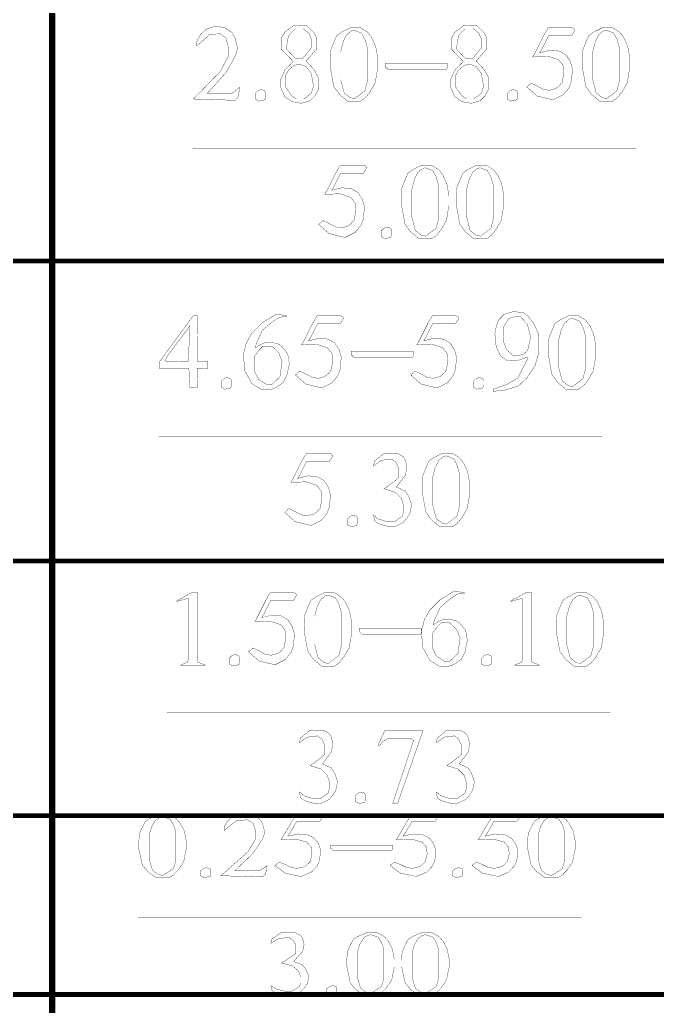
# Model space of a CAD drawing. Extents: x 94 to 452, y -72 to 1042.
# Drawn here: x 165.19 to 185.47, y 324.57 to 355.95 of the extents above; entities that cross this region are included whole.
import ezdxf

# ---------------------------------------------------------------- set-up
doc = ezdxf.new("R2010")
doc.units = 0
doc.header["$MEASUREMENT"] = 0
doc.layers.add('TREE_LAYER', color=7, linetype='Continuous')

msp = doc.modelspace()

# ---------------------------------------------------------------- linework, layer by layer
at = {"layer": 'TREE_LAYER'}
for points, const_width, elevation in [([(166.22612, 358.157359), (166.22612, 348.278409)], 0.2, 9.87895), ([(171.718674, 355.694156), (171.416713, 355.749058), (171.128478, 355.65298), (170.936321, 355.474548), (170.826517, 355.268666), (170.826517, 355.117686), (171.238282, 355.488274), (171.567693, 355.501999), (171.746125, 355.37847), (171.814752, 355.117686), (171.814752, 354.774548), (171.581419, 354.321607), (170.716713, 353.42945), (172.03436, 353.388274), (172.144164, 353.498078), (172.18534, 353.800038), (171.938282, 353.607882), (171.238282, 353.607882), (171.155929, 353.607882), (171.746125, 354.266705), (172.03436, 354.774548), (172.075536, 354.898078), (172.116713, 355.021607), (172.116713, 355.049058), (172.089262, 355.158862), (172.048085, 355.337293), (172.03436, 355.392195), (171.938282, 355.543176), (171.924556, 355.556901), (171.718674, 355.694156), (171.718674, 355.694156)], 0.01, 940), ([(174.312791, 355.762784), (173.914752, 355.776509), (173.626517, 355.556901), (173.516713, 355.37847), (173.516713, 355.007882), (173.887301, 354.623568), (173.626517, 354.349058), (173.489262, 354.060823), (173.489262, 353.800038), (173.612791, 353.511803), (173.846125, 353.347097), (174.148085, 353.292195), (174.422595, 353.374548), (174.573576, 353.525529), (174.68338, 353.717686), (174.68338, 354.12945), (174.546125, 354.376509), (174.299066, 354.637293), (174.642203, 355.035333), (174.642203, 355.364744), (174.546125, 355.543176), (174.312791, 355.776509), (174.312791, 355.762784)], 0.01, 940), ([(173.942203, 355.65298), (173.955929, 355.666705), (174.202987, 355.666705), (174.395144, 355.515725), (174.40887, 355.460823), (174.477497, 355.309842), (174.477497, 355.076509), (174.189262, 354.719646), (173.955929, 354.719646), (173.667693, 355.021607), (173.736321, 355.447097), (173.942203, 355.65298), (173.942203, 355.65298)], 0.01, 940), ([(176.028478, 355.694156), (175.699066, 355.694156), (175.424556, 355.556901), (175.273576, 355.447097), (175.177497, 355.227489), (175.081419, 354.980431), (175.067693, 354.651019), (175.067693, 354.431411), (175.177497, 353.827489), (175.355929, 353.580431), (175.616713, 353.360823), (176.028478, 353.360823), (176.028478, 353.360823), (176.165733, 353.456901), (176.316713, 353.635333), (176.495144, 353.937293), (176.536321, 354.198078), (176.577497, 354.417686), (176.577497, 354.527489), (176.577497, 354.719646), (176.50887, 355.10396), (176.38534, 355.37847), (176.248085, 355.556901), (176.028478, 355.694156), (176.028478, 355.694156)], 0.01, 940), ([(175.80887, 355.611803), (175.836321, 355.611803), (176.055929, 355.52945), (176.165733, 355.337293), (176.248085, 355.049058), (176.248085, 354.005921), (176.165733, 353.690235), (175.836321, 353.443176), (175.699066, 353.470627), (175.506909, 353.621607), (175.397105, 354.047097), (175.397105, 354.939254), (175.479458, 355.25494), (175.589262, 355.474548), (175.740242, 355.598078), (175.80887, 355.611803), (175.80887, 355.611803)], 0.01, 940), ([(179.720634, 355.762784), (179.322595, 355.776509), (179.03436, 355.556901), (178.924556, 355.37847), (178.924556, 355.007882), (179.295144, 354.623568), (179.03436, 354.349058), (178.897105, 354.060823), (178.897105, 353.800038), (179.020634, 353.511803), (179.253968, 353.347097), (179.555929, 353.292195), (179.830438, 353.374548), (179.981419, 353.525529), (180.091223, 353.717686), (180.091223, 354.12945), (179.953968, 354.376509), (179.706909, 354.637293), (180.050046, 355.035333), (180.050046, 355.364744), (179.953968, 355.543176), (179.720634, 355.776509), (179.720634, 355.762784)], 0.01, 940), ([(179.350046, 355.65298), (179.363772, 355.666705), (179.610831, 355.666705), (179.802987, 355.515725), (179.816713, 355.460823), (179.88534, 355.309842), (179.88534, 355.076509), (179.597105, 354.719646), (179.363772, 354.719646), (179.075536, 355.021607), (179.144164, 355.447097), (179.350046, 355.65298), (179.350046, 355.65298)], 0.01, 940), ([(182.767693, 355.694156), (181.999066, 355.694156), (181.861811, 355.460823), (181.55985, 354.856901), (181.504948, 354.774548), (181.999066, 354.788274), (182.328478, 354.67847), (182.479458, 354.486313), (182.493183, 354.225529), (182.438282, 353.951019), (182.328478, 353.827489), (182.232399, 353.758862), (182.026517, 353.70396), (181.820634, 353.745137), (181.655929, 353.841215), (181.450046, 353.937293), (181.312791, 353.813764), (181.642203, 353.525529), (181.971615, 353.443176), (182.150046, 353.401999), (182.479458, 353.566705), (182.657889, 353.786313), (182.740242, 354.005921), (182.767693, 354.390235), (182.699066, 354.623568), (182.561811, 354.82945), (182.355929, 354.95298), (182.053968, 354.980431), (181.724556, 354.898078), (181.793183, 355.007882), (182.012791, 355.447097), (182.740242, 355.447097), (182.850046, 355.625529), (182.767693, 355.694156), (182.767693, 355.694156)], 0.01, 940), ([(184.044164, 355.694156), (183.714752, 355.694156), (183.440242, 355.556901), (183.289262, 355.447097), (183.193183, 355.227489), (183.097105, 354.980431), (183.08338, 354.651019), (183.08338, 354.431411), (183.193183, 353.827489), (183.371615, 353.580431), (183.632399, 353.360823), (184.044164, 353.360823), (184.044164, 353.360823), (184.181419, 353.456901), (184.332399, 353.635333), (184.510831, 353.937293), (184.552007, 354.198078), (184.593183, 354.417686), (184.593183, 354.527489), (184.593183, 354.719646), (184.524556, 355.10396), (184.401027, 355.37847), (184.263772, 355.556901), (184.044164, 355.694156), (184.044164, 355.694156)], 0.01, 940), ([(183.824556, 355.611803), (183.852007, 355.611803), (184.071615, 355.52945), (184.181419, 355.337293), (184.263772, 355.049058), (184.263772, 354.005921), (184.181419, 353.690235), (183.852007, 353.443176), (183.714752, 353.470627), (183.522595, 353.621607), (183.412791, 354.047097), (183.412791, 354.939254), (183.495144, 355.25494), (183.604948, 355.474548), (183.755929, 355.598078), (183.824556, 355.611803), (183.824556, 355.611803)], 0.01, 940), ([(178.787301, 354.568666), (176.810831, 354.568666), (176.810831, 354.458862), (176.893183, 354.376509), (178.75985, 354.376509), (178.787301, 354.417686), (178.787301, 354.568666), (178.787301, 354.568666)], 0.01, 940), ([(174.093183, 354.541215), (174.299066, 354.458862), (174.463772, 354.239254), (174.532399, 353.841215), (174.463772, 353.607882), (174.216713, 353.42945), (173.98338, 353.42945), (173.832399, 353.539254), (173.653968, 353.800038), (173.626517, 354.143176), (173.736321, 354.349058), (173.85985, 354.458862), (173.969654, 354.513764), (174.093183, 354.541215)], 0.01, 940), ([(179.501027, 354.541215), (179.706909, 354.458862), (179.871615, 354.239254), (179.940242, 353.841215), (179.871615, 353.607882), (179.624556, 353.42945), (179.391223, 353.42945), (179.240242, 353.539254), (179.061811, 353.800038), (179.03436, 354.143176), (179.144164, 354.349058), (179.267693, 354.458862), (179.377497, 354.513764), (179.501027, 354.541215)], 0.01, 940), ([(172.981419, 353.690235), (172.871615, 353.731411), (172.761811, 353.690235), (172.679458, 353.607882), (172.679458, 353.42945), (172.789262, 353.360823), (172.981419, 353.401999), (173.00887, 353.498078), (173.00887, 353.511803), (173.00887, 353.621607), (172.981419, 353.690235), (172.981419, 353.690235)], 0.01, 940), ([(180.997105, 353.690235), (180.887301, 353.731411), (180.777497, 353.690235), (180.695144, 353.607882), (180.695144, 353.42945), (180.804948, 353.360823), (180.997105, 353.401999), (181.024556, 353.498078), (181.024556, 353.511803), (181.024556, 353.621607), (180.997105, 353.690235), (180.997105, 353.690235)], 0.01, 940), ([(170.689262, 351.868176), (184.799066, 351.868176)], 0.01, 940), ([(176.152007, 351.319156), (175.38338, 351.319156), (175.246125, 351.085823), (174.944164, 350.481901), (174.889262, 350.399548), (175.38338, 350.413274), (175.712791, 350.30347), (175.863772, 350.111313), (175.877497, 349.850529), (175.822595, 349.576019), (175.712791, 349.452489), (175.616713, 349.383862), (175.410831, 349.32896), (175.204948, 349.370137), (175.040242, 349.466215), (174.83436, 349.562293), (174.697105, 349.438764), (175.026517, 349.150529), (175.355929, 349.068176), (175.53436, 349.026999), (175.863772, 349.191705), (176.042203, 349.411313), (176.124556, 349.630921), (176.152007, 350.015235), (176.08338, 350.248568), (175.946125, 350.45445), (175.740242, 350.57798), (175.438282, 350.605431), (175.10887, 350.523078), (175.177497, 350.632882), (175.397105, 351.072097), (176.124556, 351.072097), (176.23436, 351.250529), (176.152007, 351.319156), (176.152007, 351.319156)], 0.01, 940), ([(178.293183, 351.319156), (177.963772, 351.319156), (177.689262, 351.181901), (177.538282, 351.072097), (177.442203, 350.852489), (177.346125, 350.605431), (177.332399, 350.276019), (177.332399, 350.056411), (177.442203, 349.452489), (177.620634, 349.205431), (177.881419, 348.985823), (178.293183, 348.985823), (178.293183, 348.985823), (178.430438, 349.081901), (178.581419, 349.260333), (178.75985, 349.562293), (178.801027, 349.823078), (178.842203, 350.042686), (178.842203, 350.152489), (178.842203, 350.344646), (178.773576, 350.72896), (178.650046, 351.00347), (178.512791, 351.181901), (178.293183, 351.319156), (178.293183, 351.319156)], 0.01, 940), ([(178.073576, 351.236803), (178.101027, 351.236803), (178.320634, 351.15445), (178.430438, 350.962293), (178.512791, 350.674058), (178.512791, 349.630921), (178.430438, 349.315235), (178.101027, 349.068176), (177.963772, 349.095627), (177.771615, 349.246607), (177.661811, 349.672097), (177.661811, 350.564254), (177.744164, 350.87994), (177.853968, 351.099548), (178.004948, 351.223078), (178.073576, 351.236803), (178.073576, 351.236803)], 0.01, 940), ([(180.036321, 351.319156), (179.706909, 351.319156), (179.432399, 351.181901), (179.281419, 351.072097), (179.18534, 350.852489), (179.089262, 350.605431), (179.075536, 350.276019), (179.075536, 350.056411), (179.18534, 349.452489), (179.363772, 349.205431), (179.624556, 348.985823), (180.036321, 348.985823), (180.036321, 348.985823), (180.173576, 349.081901), (180.324556, 349.260333), (180.502987, 349.562293), (180.544164, 349.823078), (180.58534, 350.042686), (180.58534, 350.152489), (180.58534, 350.344646), (180.516713, 350.72896), (180.393183, 351.00347), (180.255929, 351.181901), (180.036321, 351.319156), (180.036321, 351.319156)], 0.01, 940), ([(179.816713, 351.236803), (179.844164, 351.236803), (180.063772, 351.15445), (180.173576, 350.962293), (180.255929, 350.674058), (180.255929, 349.630921), (180.173576, 349.315235), (179.844164, 349.068176), (179.706909, 349.095627), (179.514752, 349.246607), (179.404948, 349.672097), (179.404948, 350.564254), (179.487301, 350.87994), (179.597105, 351.099548), (179.748085, 351.223078), (179.816713, 351.236803), (179.816713, 351.236803)], 0.01, 940), ([(176.989262, 349.315235), (176.879458, 349.356411), (176.769654, 349.315235), (176.687301, 349.232882), (176.687301, 349.05445), (176.797105, 348.985823), (176.989262, 349.026999), (177.016713, 349.123078), (177.016713, 349.136803), (177.016713, 349.246607), (176.989262, 349.315235), (176.989262, 349.315235)], 0.01, 940), ([(146.22612, 348.278409), (166.22612, 348.278409)], 0.15, 20), ([(166.22612, 348.278409), (166.22612, 338.736577)], 0.2, 9.541832), ([(166.22612, 348.278409), (186.22612, 348.278409)], 0.15, 20), ([(170.844623, 346.532795), (170.707368, 346.532795), (169.63678, 345.077893), (169.63678, 344.858285), (170.570114, 344.858285), (170.597565, 344.254363), (170.844623, 344.254363), (170.830898, 344.87201), (171.174035, 344.858285), (171.174035, 345.077893), (170.830898, 345.091618), (170.844623, 346.532795), (170.844623, 346.532795)], 0.01, 943), ([(173.672074, 346.532795), (173.356388, 346.587697), (172.903447, 346.313187), (172.574035, 345.983775), (172.395604, 345.668089), (172.299525, 345.297501), (172.354427, 344.775932), (172.574035, 344.377893), (172.86227, 344.199461), (173.205408, 344.199461), (173.370114, 344.268089), (173.575996, 344.419069), (173.6858, 344.638677), (173.754427, 344.954363), (173.754427, 345.077893), (173.713251, 345.324951), (173.603447, 345.462206), (173.534819, 345.544559), (173.438741, 345.626912), (173.287761, 345.668089), (173.040702, 345.69554), (172.834819, 345.613187), (172.683839, 345.517108), (172.71129, 345.640638), (172.903447, 346.066128), (172.917172, 346.079853), (173.205408, 346.326912), (173.452466, 346.491618), (173.452466, 346.491618), (173.672074, 346.505344), (173.672074, 346.532795), (173.672074, 346.532795)], 0.01, 943), ([(175.415212, 346.532795), (174.646584, 346.532795), (174.509329, 346.299461), (174.207368, 345.69554), (174.152466, 345.613187), (174.646584, 345.626912), (174.975996, 345.517108), (175.126976, 345.324951), (175.140702, 345.064167), (175.0858, 344.789657), (174.975996, 344.666128), (174.879917, 344.597501), (174.674035, 344.542599), (174.468153, 344.583775), (174.303447, 344.679853), (174.097565, 344.775932), (173.96031, 344.652402), (174.289721, 344.364167), (174.619133, 344.281814), (174.797565, 344.240638), (175.126976, 344.405344), (175.305408, 344.624951), (175.387761, 344.844559), (175.415212, 345.228873), (175.346584, 345.462206), (175.209329, 345.668089), (175.003447, 345.791618), (174.701486, 345.819069), (174.372074, 345.736716), (174.440702, 345.84652), (174.66031, 346.285736), (175.387761, 346.285736), (175.497565, 346.464167), (175.415212, 346.532795), (175.415212, 346.532795)], 0.01, 943), ([(179.079917, 346.532795), (178.31129, 346.532795), (178.174035, 346.299461), (177.872074, 345.69554), (177.817172, 345.613187), (178.31129, 345.626912), (178.640702, 345.517108), (178.791682, 345.324951), (178.805408, 345.064167), (178.750506, 344.789657), (178.640702, 344.666128), (178.544623, 344.597501), (178.338741, 344.542599), (178.132859, 344.583775), (177.968153, 344.679853), (177.76227, 344.775932), (177.625016, 344.652402), (177.954427, 344.364167), (178.283839, 344.281814), (178.46227, 344.240638), (178.791682, 344.405344), (178.970114, 344.624951), (179.052466, 344.844559), (179.079917, 345.228873), (179.01129, 345.462206), (178.874035, 345.668089), (178.668153, 345.791618), (178.366192, 345.819069), (178.03678, 345.736716), (178.105408, 345.84652), (178.325016, 346.285736), (179.052466, 346.285736), (179.16227, 346.464167), (179.079917, 346.532795), (179.079917, 346.532795)], 0.01, 943), ([(181.221094, 346.628873), (180.891682, 346.67005), (180.589721, 346.573971), (180.425016, 346.409265), (180.342663, 346.189657), (180.301486, 345.956324), (180.342663, 345.544559), (180.479917, 345.256324), (180.699525, 345.105344), (181.056388, 345.119069), (181.317172, 345.215148), (181.358349, 345.187697), (181.028937, 344.556324), (180.6858, 344.350442), (180.246584, 344.199461), (180.246584, 344.130834), (180.630898, 344.17201), (180.809329, 344.226912), (181.056388, 344.309265), (181.303447, 344.542599), (181.330898, 344.57005), (181.577957, 344.954363), (181.687761, 345.311226), (181.687761, 345.956324), (181.550506, 346.27201), (181.372074, 346.505344), (181.221094, 346.628873), (181.221094, 346.628873)], 0.01, 943), ([(180.877957, 346.491618), (180.96031, 346.519069), (181.11129, 346.505344), (181.330898, 346.27201), (181.440702, 345.84652), (181.344623, 345.434755), (181.193643, 345.297501), (180.891682, 345.256324), (180.672074, 345.448481), (180.56227, 345.750442), (180.589721, 346.203383), (180.699525, 346.381814), (180.713251, 346.39554), (180.754427, 346.450442), (180.877957, 346.491618), (180.877957, 346.491618)], 0.01, 943), ([(182.964231, 346.532795), (182.634819, 346.532795), (182.36031, 346.39554), (182.209329, 346.285736), (182.113251, 346.066128), (182.017172, 345.819069), (182.003447, 345.489657), (182.003447, 345.27005), (182.113251, 344.666128), (182.291682, 344.419069), (182.552466, 344.199461), (182.964231, 344.199461), (182.964231, 344.199461), (183.101486, 344.29554), (183.252466, 344.473971), (183.430898, 344.775932), (183.472074, 345.036716), (183.513251, 345.256324), (183.513251, 345.366128), (183.513251, 345.558285), (183.444623, 345.942599), (183.321094, 346.217108), (183.183839, 346.39554), (182.964231, 346.532795), (182.964231, 346.532795)], 0.01, 943), ([(182.744623, 346.450442), (182.772074, 346.450442), (182.991682, 346.368089), (183.101486, 346.175932), (183.183839, 345.887697), (183.183839, 344.844559), (183.101486, 344.528873), (182.772074, 344.281814), (182.634819, 344.309265), (182.442663, 344.460246), (182.332859, 344.885736), (182.332859, 345.777893), (182.415212, 346.093579), (182.525016, 346.313187), (182.675996, 346.436716), (182.744623, 346.450442), (182.744623, 346.450442)], 0.01, 943), ([(170.515212, 346.093579), (170.597565, 346.217108), (170.556388, 345.091618), (169.856388, 345.077893), (169.828937, 345.105344), (169.856388, 345.215148), (170.515212, 346.093579), (170.515212, 346.093579)], 0.01, 943), ([(172.86227, 345.503383), (172.930898, 345.57201), (173.205408, 345.57201), (173.425016, 345.366128), (173.534819, 345.091618), (173.466192, 344.597501), (173.205408, 344.350442), (173.040702, 344.350442), (172.779917, 344.515148), (172.656388, 344.775932), (172.656388, 345.242599), (172.793643, 345.434755), (172.86227, 345.503383), (172.86227, 345.503383)], 0.01, 943), ([(177.707368, 345.407304), (175.730898, 345.407304), (175.730898, 345.297501), (175.813251, 345.215148), (177.679917, 345.215148), (177.707368, 345.256324), (177.707368, 345.407304), (177.707368, 345.407304)], 0.01, 943), ([(171.901486, 344.528873), (171.791682, 344.57005), (171.681878, 344.528873), (171.599525, 344.44652), (171.599525, 344.268089), (171.709329, 344.199461), (171.901486, 344.240638), (171.928937, 344.336716), (171.928937, 344.350442), (171.928937, 344.460246), (171.901486, 344.528873), (171.901486, 344.528873)], 0.01, 943), ([(179.917172, 344.528873), (179.807368, 344.57005), (179.697565, 344.528873), (179.615212, 344.44652), (179.615212, 344.268089), (179.725016, 344.199461), (179.917172, 344.240638), (179.944623, 344.336716), (179.944623, 344.350442), (179.944623, 344.460246), (179.917172, 344.528873), (179.917172, 344.528873)], 0.01, 943), ([(169.609329, 342.706814), (183.719133, 342.706814)], 0.01, 943), ([(175.072074, 342.157795), (174.303447, 342.157795), (174.166192, 341.924461), (173.864231, 341.32054), (173.809329, 341.238187), (174.303447, 341.251912), (174.632859, 341.142108), (174.783839, 340.949951), (174.797565, 340.689167), (174.742663, 340.414657), (174.632859, 340.291128), (174.53678, 340.222501), (174.330898, 340.167599), (174.125016, 340.208775), (173.96031, 340.304853), (173.754427, 340.400932), (173.617172, 340.277402), (173.946584, 339.989167), (174.275996, 339.906814), (174.454427, 339.865638), (174.783839, 340.030344), (174.96227, 340.249951), (175.044623, 340.469559), (175.072074, 340.853873), (175.003447, 341.087206), (174.866192, 341.293089), (174.66031, 341.416618), (174.358349, 341.444069), (174.028937, 341.361716), (174.097565, 341.47152), (174.317172, 341.910736), (175.044623, 341.910736), (175.154427, 342.089167), (175.072074, 342.157795), (175.072074, 342.157795)], 0.01, 943), ([(177.213251, 342.157795), (176.774035, 342.157795), (176.472074, 341.910736), (176.444623, 341.759755), (176.691682, 341.938187), (177.021094, 341.979363), (177.158349, 341.869559), (177.240702, 341.691128), (177.240702, 341.389167), (177.117172, 341.279363), (176.952466, 341.155834), (176.774035, 341.032304), (177.130898, 340.922501), (177.323055, 340.730344), (177.391682, 340.524461), (177.391682, 340.291128), (177.350506, 340.153873), (177.117172, 339.989167), (176.856388, 339.989167), (176.595604, 340.07152), (176.444623, 340.19505), (176.472074, 340.016618), (176.595604, 339.92054), (176.925016, 339.824461), (177.144623, 339.838187), (177.391682, 339.961716), (177.501486, 340.098971), (177.583839, 340.222501), (177.61129, 340.304853), (177.652466, 340.524461), (177.570114, 340.77152), (177.446584, 340.963677), (177.172074, 341.087206), (177.46031, 341.47152), (177.501486, 341.732304), (177.46031, 341.924461), (177.391682, 342.047991), (177.213251, 342.157795), (177.213251, 342.157795)], 0.01, 943), ([(178.956388, 342.157795), (178.626976, 342.157795), (178.352466, 342.02054), (178.201486, 341.910736), (178.105408, 341.691128), (178.009329, 341.444069), (177.995604, 341.114657), (177.995604, 340.89505), (178.105408, 340.291128), (178.283839, 340.044069), (178.544623, 339.824461), (178.956388, 339.824461), (178.956388, 339.824461), (179.093643, 339.92054), (179.244623, 340.098971), (179.423055, 340.400932), (179.464231, 340.661716), (179.505408, 340.881324), (179.505408, 340.991128), (179.505408, 341.183285), (179.43678, 341.567599), (179.313251, 341.842108), (179.175996, 342.02054), (178.956388, 342.157795), (178.956388, 342.157795)], 0.01, 943), ([(178.73678, 342.075442), (178.764231, 342.075442), (178.983839, 341.993089), (179.093643, 341.800932), (179.175996, 341.512697), (179.175996, 340.469559), (179.093643, 340.153873), (178.764231, 339.906814), (178.626976, 339.934265), (178.434819, 340.085246), (178.325016, 340.510736), (178.325016, 341.402893), (178.407368, 341.718579), (178.517172, 341.938187), (178.668153, 342.061716), (178.73678, 342.075442), (178.73678, 342.075442)], 0.01, 943), ([(175.909329, 340.153873), (175.799525, 340.19505), (175.689721, 340.153873), (175.607368, 340.07152), (175.607368, 339.893089), (175.717172, 339.824461), (175.909329, 339.865638), (175.93678, 339.961716), (175.93678, 339.975442), (175.93678, 340.085246), (175.909329, 340.153873), (175.909329, 340.153873)], 0.01, 943), ([(146.22612, 338.736577), (166.22612, 338.736577)], 0.15, 20), ([(166.22612, 338.736577), (166.22612, 330.632555)], 0.2, 8.104022), ([(166.22612, 338.736577), (186.22612, 338.736577)], 0.15, 20), ([(170.850582, 337.726804), (170.658426, 337.726804), (170.164308, 337.452294), (170.191759, 337.452294), (170.548622, 337.548373), (170.548622, 337.301314), (170.548622, 335.613079), (170.534896, 335.517), (170.301563, 335.420922), (171.097641, 335.420922), (170.891759, 335.503275), (170.850582, 335.517), (170.850582, 335.599353), (170.850582, 337.726804), (170.850582, 337.726804)], 0.01, 945), ([(173.925092, 337.726804), (173.156465, 337.726804), (173.01921, 337.493471), (172.717249, 336.889549), (172.662347, 336.807196), (173.156465, 336.820922), (173.485877, 336.711118), (173.636857, 336.518961), (173.650582, 336.258177), (173.59568, 335.983667), (173.485877, 335.860138), (173.389798, 335.79151), (173.183916, 335.736608), (172.978033, 335.777785), (172.813328, 335.873863), (172.607445, 335.969941), (172.47019, 335.846412), (172.799602, 335.558177), (173.129014, 335.475824), (173.307445, 335.434647), (173.636857, 335.599353), (173.815288, 335.818961), (173.897641, 336.038569), (173.925092, 336.422883), (173.856465, 336.656216), (173.71921, 336.862098), (173.513328, 336.985628), (173.211367, 337.013079), (172.881955, 336.930726), (172.950582, 337.04053), (173.17019, 337.479745), (173.897641, 337.479745), (174.007445, 337.658177), (173.925092, 337.726804), (173.925092, 337.726804)], 0.01, 945), ([(175.201563, 337.726804), (174.872151, 337.726804), (174.597641, 337.589549), (174.446661, 337.479745), (174.350582, 337.260138), (174.254504, 337.013079), (174.240779, 336.683667), (174.240779, 336.464059), (174.350582, 335.860138), (174.529014, 335.613079), (174.789798, 335.393471), (175.201563, 335.393471), (175.201563, 335.393471), (175.338818, 335.489549), (175.489798, 335.667981), (175.66823, 335.969941), (175.709406, 336.230726), (175.750582, 336.450334), (175.750582, 336.560138), (175.750582, 336.752294), (175.681955, 337.136608), (175.558426, 337.411118), (175.421171, 337.589549), (175.201563, 337.726804), (175.201563, 337.726804)], 0.01, 945), ([(174.981955, 337.644451), (175.009406, 337.644451), (175.229014, 337.562098), (175.338818, 337.369941), (175.421171, 337.081706), (175.421171, 336.038569), (175.338818, 335.722883), (175.009406, 335.475824), (174.872151, 335.503275), (174.679994, 335.654255), (174.57019, 336.079745), (174.57019, 336.971902), (174.652543, 337.287589), (174.762347, 337.507196), (174.913328, 337.630726), (174.981955, 337.644451), (174.981955, 337.644451)], 0.01, 945), ([(179.332935, 337.726804), (179.017249, 337.781706), (178.564308, 337.507196), (178.234896, 337.177785), (178.056465, 336.862098), (177.960386, 336.49151), (178.015288, 335.969941), (178.234896, 335.571902), (178.523131, 335.393471), (178.866269, 335.393471), (179.030975, 335.462098), (179.236857, 335.613079), (179.346661, 335.832687), (179.415288, 336.148373), (179.415288, 336.271902), (179.374112, 336.518961), (179.264308, 336.656216), (179.19568, 336.738569), (179.099602, 336.820922), (178.948622, 336.862098), (178.701563, 336.889549), (178.49568, 336.807196), (178.3447, 336.711118), (178.372151, 336.834647), (178.564308, 337.260138), (178.578033, 337.273863), (178.866269, 337.520922), (179.113328, 337.685628), (179.113328, 337.685628), (179.332935, 337.699353), (179.332935, 337.726804), (179.332935, 337.726804)], 0.01, 945), ([(181.474112, 337.726804), (181.281955, 337.726804), (180.787837, 337.452294), (180.815288, 337.452294), (181.172151, 337.548373), (181.172151, 337.301314), (181.172151, 335.613079), (181.158426, 335.517), (180.925092, 335.420922), (181.721171, 335.420922), (181.515288, 335.503275), (181.474112, 335.517), (181.474112, 335.599353), (181.474112, 337.726804), (181.474112, 337.726804)], 0.01, 945), ([(183.217249, 337.726804), (182.887837, 337.726804), (182.613328, 337.589549), (182.462347, 337.479745), (182.366269, 337.260138), (182.27019, 337.013079), (182.256465, 336.683667), (182.256465, 336.464059), (182.366269, 335.860138), (182.5447, 335.613079), (182.805484, 335.393471), (183.217249, 335.393471), (183.217249, 335.393471), (183.354504, 335.489549), (183.505484, 335.667981), (183.683916, 335.969941), (183.725092, 336.230726), (183.766269, 336.450334), (183.766269, 336.560138), (183.766269, 336.752294), (183.697641, 337.136608), (183.574112, 337.411118), (183.436857, 337.589549), (183.217249, 337.726804), (183.217249, 337.726804)], 0.01, 945), ([(182.997641, 337.644451), (183.025092, 337.644451), (183.2447, 337.562098), (183.354504, 337.369941), (183.436857, 337.081706), (183.436857, 336.038569), (183.354504, 335.722883), (183.025092, 335.475824), (182.887837, 335.503275), (182.69568, 335.654255), (182.585877, 336.079745), (182.585877, 336.971902), (182.66823, 337.287589), (182.778033, 337.507196), (182.929014, 337.630726), (182.997641, 337.644451), (182.997641, 337.644451)], 0.01, 945), ([(178.523131, 336.697392), (178.591759, 336.76602), (178.866269, 336.76602), (179.085877, 336.560138), (179.19568, 336.285628), (179.127053, 335.79151), (178.866269, 335.544451), (178.701563, 335.544451), (178.440779, 335.709157), (178.317249, 335.969941), (178.317249, 336.436608), (178.454504, 336.628765), (178.523131, 336.697392), (178.523131, 336.697392)], 0.01, 945), ([(177.960386, 336.601314), (175.983916, 336.601314), (175.983916, 336.49151), (176.066269, 336.409157), (177.932935, 336.409157), (177.960386, 336.450334), (177.960386, 336.601314), (177.960386, 336.601314)], 0.01, 945), ([(172.154504, 335.722883), (172.0447, 335.764059), (171.934896, 335.722883), (171.852543, 335.64053), (171.852543, 335.462098), (171.962347, 335.393471), (172.154504, 335.434647), (172.181955, 335.530726), (172.181955, 335.544451), (172.181955, 335.654255), (172.154504, 335.722883), (172.154504, 335.722883)], 0.01, 945), ([(180.17019, 335.722883), (180.060386, 335.764059), (179.950582, 335.722883), (179.86823, 335.64053), (179.86823, 335.462098), (179.978033, 335.393471), (180.17019, 335.434647), (180.197641, 335.530726), (180.197641, 335.544451), (180.197641, 335.654255), (180.17019, 335.722883), (180.17019, 335.722883)], 0.01, 945), ([(169.862347, 333.900824), (183.972151, 333.900824)], 0.01, 945), ([(174.858426, 333.351804), (174.41921, 333.351804), (174.117249, 333.104745), (174.089798, 332.953765), (174.336857, 333.132196), (174.666269, 333.173373), (174.803524, 333.063569), (174.885877, 332.885138), (174.885877, 332.583177), (174.762347, 332.473373), (174.597641, 332.349843), (174.41921, 332.226314), (174.776073, 332.11651), (174.96823, 331.924353), (175.036857, 331.718471), (175.036857, 331.485138), (174.99568, 331.347883), (174.762347, 331.183177), (174.501563, 331.183177), (174.240779, 331.26553), (174.089798, 331.389059), (174.117249, 331.210628), (174.240779, 331.114549), (174.57019, 331.018471), (174.789798, 331.032196), (175.036857, 331.155726), (175.146661, 331.292981), (175.229014, 331.41651), (175.256465, 331.498863), (175.297641, 331.718471), (175.215288, 331.96553), (175.091759, 332.157687), (174.817249, 332.281216), (175.105484, 332.66553), (175.146661, 332.926314), (175.105484, 333.118471), (175.036857, 333.242), (174.858426, 333.351804), (174.858426, 333.351804)], 0.01, 945), ([(178.015288, 333.351804), (176.807445, 333.351804), (176.587837, 332.885138), (176.587837, 332.885138), (176.615288, 332.843961), (176.738818, 332.994941), (176.917249, 333.104745), (177.603524, 333.104745), (177.713328, 333.022392), (177.054504, 331.032196), (177.054504, 331.018471), (177.205484, 331.018471), (178.015288, 333.338079), (178.015288, 333.351804), (178.015288, 333.351804)], 0.01, 945), ([(179.209406, 333.351804), (178.77019, 333.351804), (178.46823, 333.104745), (178.440779, 332.953765), (178.687837, 333.132196), (179.017249, 333.173373), (179.154504, 333.063569), (179.236857, 332.885138), (179.236857, 332.583177), (179.113328, 332.473373), (178.948622, 332.349843), (178.77019, 332.226314), (179.127053, 332.11651), (179.31921, 331.924353), (179.387837, 331.718471), (179.387837, 331.485138), (179.346661, 331.347883), (179.113328, 331.183177), (178.852543, 331.183177), (178.591759, 331.26553), (178.440779, 331.389059), (178.46823, 331.210628), (178.591759, 331.114549), (178.921171, 331.018471), (179.140779, 331.032196), (179.387837, 331.155726), (179.497641, 331.292981), (179.579994, 331.41651), (179.607445, 331.498863), (179.648622, 331.718471), (179.566269, 331.96553), (179.442739, 332.157687), (179.16823, 332.281216), (179.456465, 332.66553), (179.497641, 332.926314), (179.456465, 333.118471), (179.387837, 333.242), (179.209406, 333.351804), (179.209406, 333.351804)], 0.01, 945), ([(176.162347, 331.347883), (176.052543, 331.389059), (175.942739, 331.347883), (175.860386, 331.26553), (175.860386, 331.087098), (175.97019, 331.018471), (176.162347, 331.059647), (176.189798, 331.155726), (176.189798, 331.169451), (176.189798, 331.279255), (176.162347, 331.347883), (176.162347, 331.347883)], 0.01, 945), ([(166.22612, 330.632555), (166.22612, 324.946668)], 0.2, 5.685886), ([(146.22612, 330.632555), (166.22612, 330.632555)], 0.15, 20), ([(166.22612, 330.632555), (186.22612, 330.632555)], 0.15, 20), ([(169.938597, 330.665069), (169.609185, 330.665069), (169.334675, 330.547422), (169.183695, 330.453304), (169.087617, 330.265069), (168.991538, 330.053304), (168.977813, 329.770951), (168.977813, 329.582716), (169.087617, 329.065069), (169.266048, 328.853304), (169.526832, 328.665069), (169.938597, 328.665069), (169.938597, 328.665069), (170.075852, 328.747422), (170.226832, 328.900363), (170.405264, 329.159187), (170.44644, 329.382716), (170.487617, 329.570951), (170.487617, 329.665069), (170.487617, 329.829775), (170.418989, 330.159187), (170.29546, 330.394481), (170.158205, 330.547422), (169.938597, 330.665069), (169.938597, 330.665069)], 0.01, 167), ([(169.718989, 330.594481), (169.74644, 330.594481), (169.966048, 330.523893), (170.075852, 330.359187), (170.158205, 330.112128), (170.158205, 329.21801), (170.075852, 328.947422), (169.74644, 328.735657), (169.609185, 328.759187), (169.417028, 328.888599), (169.307224, 329.253304), (169.307224, 330.01801), (169.389577, 330.288599), (169.499381, 330.476834), (169.650362, 330.582716), (169.718989, 330.594481), (169.718989, 330.594481)], 0.01, 167), ([(172.587617, 330.665069), (172.285656, 330.712128), (171.99742, 330.629775), (171.805264, 330.476834), (171.69546, 330.300363), (171.69546, 330.170951), (172.107224, 330.488599), (172.436636, 330.500363), (172.615068, 330.394481), (172.683695, 330.170951), (172.683695, 329.876834), (172.450362, 329.488599), (171.585656, 328.723893), (172.903303, 328.688599), (173.013107, 328.782716), (173.054283, 329.04154), (172.807224, 328.876834), (172.107224, 328.876834), (172.024871, 328.876834), (172.615068, 329.44154), (172.903303, 329.876834), (172.944479, 329.982716), (172.985656, 330.088599), (172.985656, 330.112128), (172.958205, 330.206246), (172.917028, 330.359187), (172.903303, 330.406246), (172.807224, 330.535657), (172.793499, 330.547422), (172.587617, 330.665069), (172.587617, 330.665069)], 0.01, 167), ([(174.756244, 330.665069), (173.987617, 330.665069), (173.850362, 330.465069), (173.548401, 329.947422), (173.493499, 329.876834), (173.987617, 329.888599), (174.317028, 329.794481), (174.468009, 329.629775), (174.481734, 329.406246), (174.426832, 329.170951), (174.317028, 329.065069), (174.22095, 329.006246), (174.015068, 328.959187), (173.809185, 328.994481), (173.644479, 329.076834), (173.438597, 329.159187), (173.301342, 329.053304), (173.630754, 328.806246), (173.960166, 328.735657), (174.138597, 328.700363), (174.468009, 328.84154), (174.64644, 329.029775), (174.728793, 329.21801), (174.756244, 329.547422), (174.687617, 329.747422), (174.550362, 329.923893), (174.344479, 330.029775), (174.042518, 330.053304), (173.713107, 329.982716), (173.781734, 330.076834), (174.001342, 330.453304), (174.728793, 330.453304), (174.838597, 330.606246), (174.756244, 330.665069), (174.756244, 330.665069)], 0.01, 167), ([(178.42095, 330.665069), (177.652322, 330.665069), (177.515068, 330.465069), (177.213107, 329.947422), (177.158205, 329.876834), (177.652322, 329.888599), (177.981734, 329.794481), (178.132715, 329.629775), (178.14644, 329.406246), (178.091538, 329.170951), (177.981734, 329.065069), (177.885656, 329.006246), (177.679773, 328.959187), (177.473891, 328.994481), (177.309185, 329.076834), (177.103303, 329.159187), (176.966048, 329.053304), (177.29546, 328.806246), (177.624871, 328.735657), (177.803303, 328.700363), (178.132715, 328.84154), (178.311146, 329.029775), (178.393499, 329.21801), (178.42095, 329.547422), (178.352322, 329.747422), (178.215068, 329.923893), (178.009185, 330.029775), (177.707224, 330.053304), (177.377813, 329.982716), (177.44644, 330.076834), (177.666048, 330.453304), (178.393499, 330.453304), (178.503303, 330.606246), (178.42095, 330.665069), (178.42095, 330.665069)], 0.01, 167), ([(181.028793, 330.665069), (180.260166, 330.665069), (180.122911, 330.465069), (179.82095, 329.947422), (179.766048, 329.876834), (180.260166, 329.888599), (180.589577, 329.794481), (180.740558, 329.629775), (180.754283, 329.406246), (180.699381, 329.170951), (180.589577, 329.065069), (180.493499, 329.006246), (180.287617, 328.959187), (180.081734, 328.994481), (179.917028, 329.076834), (179.711146, 329.159187), (179.573891, 329.053304), (179.903303, 328.806246), (180.232715, 328.735657), (180.411146, 328.700363), (180.740558, 328.84154), (180.918989, 329.029775), (181.001342, 329.21801), (181.028793, 329.547422), (180.960166, 329.747422), (180.822911, 329.923893), (180.617028, 330.029775), (180.315068, 330.053304), (179.985656, 329.982716), (180.054283, 330.076834), (180.273891, 330.453304), (181.001342, 330.453304), (181.111146, 330.606246), (181.028793, 330.665069), (181.028793, 330.665069)], 0.01, 167), ([(182.305264, 330.665069), (181.975852, 330.665069), (181.701342, 330.547422), (181.550362, 330.453304), (181.454283, 330.265069), (181.358205, 330.053304), (181.344479, 329.770951), (181.344479, 329.582716), (181.454283, 329.065069), (181.632715, 328.853304), (181.893499, 328.665069), (182.305264, 328.665069), (182.305264, 328.665069), (182.442518, 328.747422), (182.593499, 328.900363), (182.77193, 329.159187), (182.813107, 329.382716), (182.854283, 329.570951), (182.854283, 329.665069), (182.854283, 329.829775), (182.785656, 330.159187), (182.662126, 330.394481), (182.524871, 330.547422), (182.305264, 330.665069), (182.305264, 330.665069)], 0.01, 167), ([(182.085656, 330.594481), (182.113107, 330.594481), (182.332715, 330.523893), (182.442518, 330.359187), (182.524871, 330.112128), (182.524871, 329.21801), (182.442518, 328.947422), (182.113107, 328.735657), (181.975852, 328.759187), (181.783695, 328.888599), (181.673891, 329.253304), (181.673891, 330.01801), (181.756244, 330.288599), (181.866048, 330.476834), (182.017028, 330.582716), (182.085656, 330.594481), (182.085656, 330.594481)], 0.01, 167), ([(177.048401, 329.700363), (175.07193, 329.700363), (175.07193, 329.606246), (175.154283, 329.535657), (177.02095, 329.535657), (177.048401, 329.570951), (177.048401, 329.700363), (177.048401, 329.700363)], 0.01, 167), ([(171.242518, 328.947422), (171.132715, 328.982716), (171.022911, 328.947422), (170.940558, 328.876834), (170.940558, 328.723893), (171.050362, 328.665069), (171.242518, 328.700363), (171.269969, 328.782716), (171.269969, 328.794481), (171.269969, 328.888599), (171.242518, 328.947422), (171.242518, 328.947422)], 0.01, 167), ([(179.258205, 328.947422), (179.148401, 328.982716), (179.038597, 328.947422), (178.956244, 328.876834), (178.956244, 328.723893), (179.066048, 328.665069), (179.258205, 328.700363), (179.285656, 328.782716), (179.285656, 328.794481), (179.285656, 328.888599), (179.258205, 328.947422), (179.258205, 328.947422)], 0.01, 167), ([(168.950362, 327.385657), (183.060166, 327.385657)], 0.01, 167), ([(173.94644, 326.915069), (173.507224, 326.915069), (173.205264, 326.703304), (173.177813, 326.573893), (173.424871, 326.726834), (173.754283, 326.762128), (173.891538, 326.66801), (173.973891, 326.515069), (173.973891, 326.256246), (173.850362, 326.162128), (173.685656, 326.056246), (173.507224, 325.950363), (173.864087, 325.856246), (174.056244, 325.69154), (174.124871, 325.515069), (174.124871, 325.315069), (174.083695, 325.197422), (173.850362, 325.056246), (173.589577, 325.056246), (173.328793, 325.126834), (173.177813, 325.232716), (173.205264, 325.079775), (173.328793, 324.997422), (173.658205, 324.915069), (173.877813, 324.926834), (174.124871, 325.032716), (174.234675, 325.150363), (174.317028, 325.256246), (174.344479, 325.326834), (174.385656, 325.515069), (174.303303, 325.726834), (174.179773, 325.89154), (173.905264, 325.997422), (174.193499, 326.326834), (174.234675, 326.550363), (174.193499, 326.715069), (174.124871, 326.820951), (173.94644, 326.915069), (173.94644, 326.915069)], 0.01, 167), ([(176.554283, 326.915069), (176.224871, 326.915069), (175.950362, 326.797422), (175.799381, 326.703304), (175.703303, 326.515069), (175.607224, 326.303304), (175.593499, 326.020951), (175.593499, 325.832716), (175.703303, 325.315069), (175.881734, 325.103304), (176.142518, 324.915069), (176.554283, 324.915069), (176.554283, 324.915069), (176.691538, 324.997422), (176.842518, 325.150363), (177.02095, 325.409187), (177.062126, 325.632716), (177.103303, 325.820951), (177.103303, 325.915069), (177.103303, 326.079775), (177.034675, 326.409187), (176.911146, 326.644481), (176.773891, 326.797422), (176.554283, 326.915069), (176.554283, 326.915069)], 0.01, 167), ([(176.334675, 326.844481), (176.362126, 326.844481), (176.581734, 326.773893), (176.691538, 326.609187), (176.773891, 326.362128), (176.773891, 325.46801), (176.691538, 325.197422), (176.362126, 324.985657), (176.224871, 325.009187), (176.032715, 325.138599), (175.922911, 325.503304), (175.922911, 326.26801), (176.005264, 326.538599), (176.115068, 326.726834), (176.266048, 326.832716), (176.334675, 326.844481), (176.334675, 326.844481)], 0.01, 167), ([(178.29742, 326.915069), (177.968009, 326.915069), (177.693499, 326.797422), (177.542518, 326.703304), (177.44644, 326.515069), (177.350362, 326.303304), (177.336636, 326.020951), (177.336636, 325.832716), (177.44644, 325.315069), (177.624871, 325.103304), (177.885656, 324.915069), (178.29742, 324.915069), (178.29742, 324.915069), (178.434675, 324.997422), (178.585656, 325.150363), (178.764087, 325.409187), (178.805264, 325.632716), (178.84644, 325.820951), (178.84644, 325.915069), (178.84644, 326.079775), (178.777813, 326.409187), (178.654283, 326.644481), (178.517028, 326.797422), (178.29742, 326.915069), (178.29742, 326.915069)], 0.01, 167), ([(178.077813, 326.844481), (178.105264, 326.844481), (178.324871, 326.773893), (178.434675, 326.609187), (178.517028, 326.362128), (178.517028, 325.46801), (178.434675, 325.197422), (178.105264, 324.985657), (177.968009, 325.009187), (177.775852, 325.138599), (177.666048, 325.503304), (177.666048, 326.26801), (177.748401, 326.538599), (177.858205, 326.726834), (178.009185, 326.832716), (178.077813, 326.844481), (178.077813, 326.844481)], 0.01, 167), ([(175.250362, 325.197422), (175.140558, 325.232716), (175.030754, 325.197422), (174.948401, 325.126834), (174.948401, 324.973893), (175.058205, 324.915069), (175.250362, 324.950363), (175.277813, 325.032716), (175.277813, 325.044481), (175.277813, 325.138599), (175.250362, 325.197422), (175.250362, 325.197422)], 0.01, 167), ([(146.22612, 324.946668), (166.22612, 324.946668)], 0.15, 20), ([(166.22612, 324.946668), (166.22612, 316.973356)], 0.2, 7.973312), ([(166.22612, 324.946668), (186.22612, 324.946668)], 0.15, 20)]:
    msp.add_lwpolyline(points, dxfattribs=dict(at, const_width=const_width, elevation=elevation))

doc.saveas('drawing.dxf')
